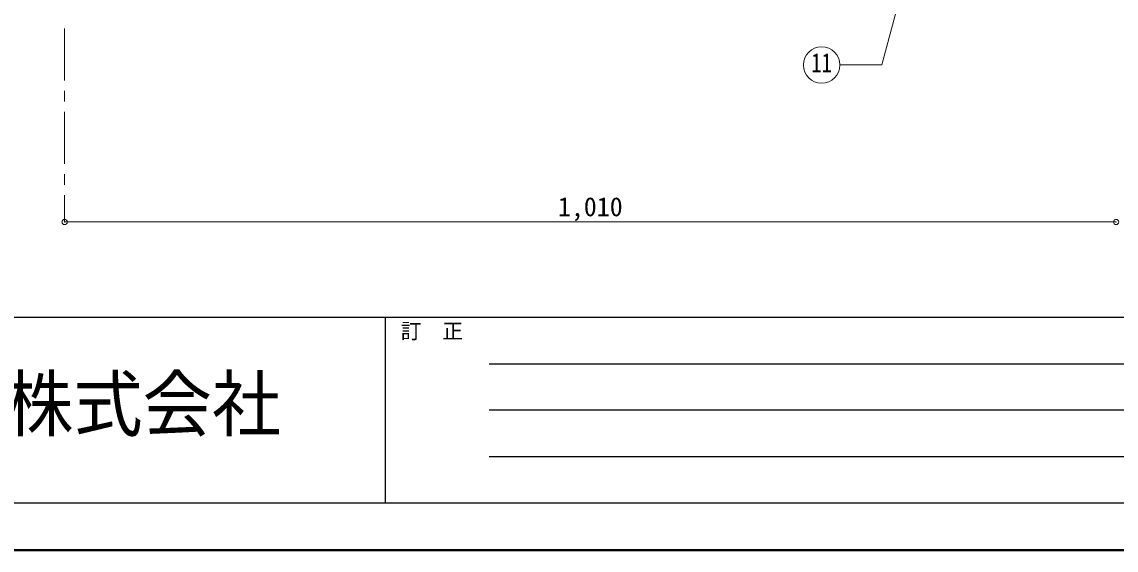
# Model space of a CAD drawing. Units: millimetres at full size, sheet at 1:10; details may follow other scales. Extents: x -2114 to 1936, y -1399 to 1411.
# Drawn here: x -1565 to -514, y -1399 to -892 of the extents above; entities that cross this region are included whole.
import ezdxf
from ezdxf.enums import TextEntityAlignment as Align

# ---------------------------------------------------------------- set-up
doc = ezdxf.new("R2010")
doc.units = ezdxf.units.MM
doc.header["$LTSCALE"] = 10
doc.header["$PDMODE"] = 32
doc.header["$PDSIZE"] = 5
doc.linetypes.add('CHAIN1', pattern=[8, 5, -1, 1, -1])
doc.layers.add('0-0_ﾚｲﾔ1', color=4, linetype='Continuous', lineweight=9)
doc.styles.add('ＭＳ ゴシック', font='')
doc.styles.get('ＭＳ ゴシック').set_extended_font_data('MS Gothic')

msp = doc.modelspace()

# ---------------------------------------------------------------- linework, layer by layer
at = {"layer": '0-0_ﾚｲﾔ1', "linetype": 'CHAIN1'}
msp.add_line((-1523.92, -897.84), (-1523.92, -1083.64), dxfattribs=at)
at = {"layer": '0-0_ﾚｲﾔ1'}
msp.add_line((-513.92, -1083.64), (-1523.92, -1083.64), dxfattribs=at)
at = {"layer": '0-0_ﾚｲﾔ1', "color": 6, "lineweight": 25}
for p, q in [((-2068.92, -1175.06), (1891.08, -1175.06)), ((-1216.06, -1175.06), (-1216.06, -1353.64)), ((-1116.06, -1219.71), (-187.49, -1219.71)), ((-187.49, -1264.35), (-1116.06, -1264.35)), ((-187.49, -1308.99), (-1116.06, -1308.99)), ((1891.08, -1353.64), (-2068.92, -1353.64))]:
    msp.add_line(p, q, dxfattribs=at)
at = {"layer": '0-0_ﾚｲﾔ1', "color": 1, "lineweight": 40}
msp.add_line((1936.08, -1398.64), (-2113.92, -1398.64), dxfattribs=at)
at = {"layer": '0-0_ﾚｲﾔ1', "color": 7, "lineweight": 18}
msp.add_lwpolyline([(-672.14, -683.4), (-739, -932.92), (-779.32, -932.92)], dxfattribs=at)
msp.add_circle((-796.82, -932.92), 17.5, dxfattribs=at)
at = {"layer": '0-0_ﾚｲﾔ1', "color": 1}
for p in [(-1523.92, -1083.64), (-513.92, -1083.64)]:
    msp.add_point(p, dxfattribs=at)

# ---------------------------------------------------------------- texts
at = {"layer": '0-0_ﾚｲﾔ1', "color": 7, "style": 'ＭＳ ゴシック'}
for s, height, width, p in [('11', 18.33, 0.8, (-806.82, -945.42)), ('工業株式会社', 51.32, 0.95, (-1714.99, -1299.35))]:
    msp.add_text(s, height=height, dxfattribs=dict(at, width=width)).set_placement(p, align=Align.BOTTOM_LEFT)
for s, height, p in [('1,010', 18.33, (-1050.17, -1083.64)), ('訂\u3000正', 14.66, (-1201.06, -1200.06))]:
    msp.add_text(s, height=height, dxfattribs=at).set_placement(p, align=Align.BOTTOM_LEFT)

doc.saveas('drawing.dxf')
